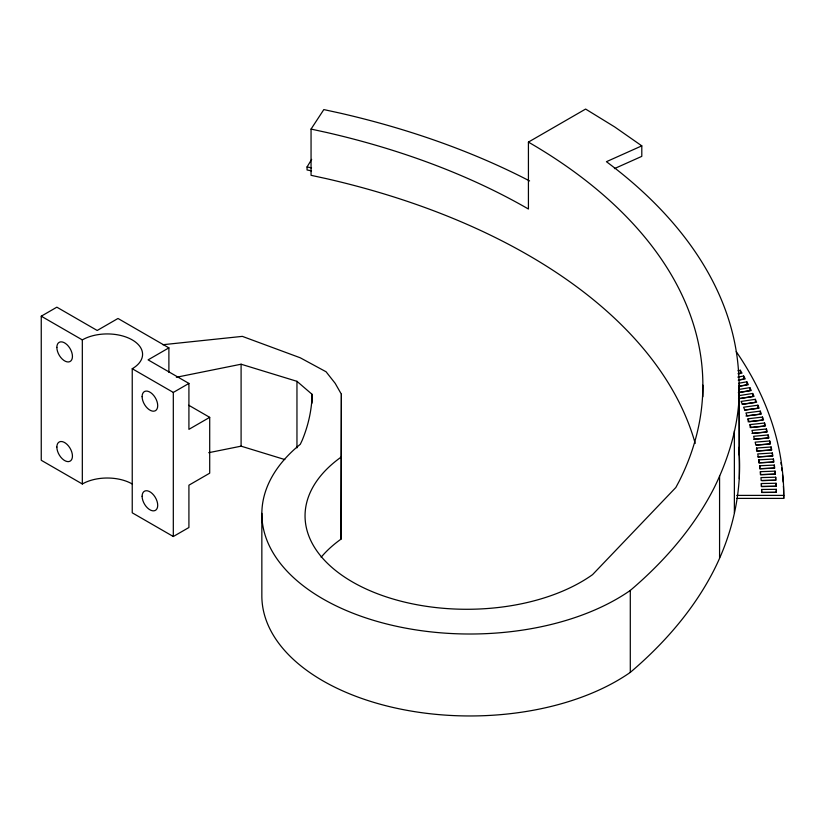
<?xml version="1.0" encoding="UTF-8"?>
<svg xmlns="http://www.w3.org/2000/svg" width="825" height="825" viewBox="0 0 825 825"><rect width="100%" height="100%" fill="white"/><g stroke="black" fill="none" stroke-linecap="round" stroke-linejoin="round"><path stroke-width="1.24" d="M261.845 513.377L261.845 595.33A208.086 120.141 0 0 0 399.052 708.778A208.086 120.141 0 0 0 630.29 672.385A632.342 365.073 0 0 0 714.522 569.033C732.105 533.888 741.366 494.526 739.313 455.173L739.324 385.234L738.674 373.777A631.713 364.712 0 0 0 606.427 161.69L641.798 145.86L641.798 156.358L614.419 168.62M321.152 557.226A161.762 93.39 0 0 1 341.065 539.096L341.385 394.237L335.187 383.347L326.081 371.776L300.228 357.782L242.344 336.373L162.907 344.716M341.065 539.096L341.385 394.237M176.364 377.272L241.096 364.217L296.959 381.325L311.974 394.237L311.809 400.888A367.053 211.912 0 0 1 302.146 440.385L300.3 444.283A208.086 120.141 0 0 0 343.272 609.19A208.086 120.141 0 0 0 630.29 590.432A632.342 365.073 0 0 0 714.522 487.08C729.991 455.493 739.922 420.595 739.324 385.234M311.52 170.878L307.055 169.96L307.055 166.959L311.664 159.38M695.207 443.417A595.588 343.86 0 0 0 326.535 178.685L311.056 175.312L311.056 129.082L323.823 109.581L339.828 113.066A631.713 364.712 0 0 1 529.598 180.943M132.237 483.986A35.289 20.378 0 0 0 82.325 483.986L41.25 460.278L41.25 316.192L56.853 307.178L97.195 330.474L117.996 318.471L168.888 347.861L168.888 372.333M168.888 347.861L148.098 359.865L188.915 383.429L188.915 429.351L209.705 417.347L209.705 473.179L188.915 485.193L188.915 527.515L173.312 536.518L132.237 512.81L132.237 368.723A35.289 20.378 0 0 0 132.237 339.9A35.289 20.378 0 0 0 82.325 339.9L41.25 316.192M311.056 129.082L326.535 132.454A595.588 343.86 0 0 1 528.423 209.024L528.423 142.086L585.616 109.065L614.708 126.947L641.798 145.86M132.237 368.723L173.312 392.432L188.915 383.429M208.725 452.688L241.096 446.17L284.811 459.556M738.004 370.724L740.324 370.26L742.005 373.137L738.519 373.808M738.004 373.725L740.324 373.261L740.324 370.26M737.818 377.108L743.645 376.014L745.253 378.912L738.241 380.191M738.983 379.892L743.645 379.026L743.645 376.014M738.623 383.264L746.821 381.81L748.347 384.708L738.952 386.327M738.623 386.265L746.821 384.811L746.821 381.81M739.241 389.4L749.832 387.616L751.276 390.534L738.303 392.648M739.241 392.401L749.832 390.617L749.832 387.616M738.499 395.701L752.678 393.463L754.05 396.392L739.829 398.568L738.942 396.65M738.499 398.702L752.678 396.464L752.678 393.463M755.38 399.321L741.128 401.435L742.387 404.312L756.659 402.27L755.38 399.321L755.38 402.322L742.314 404.26M757.907 405.209L743.614 407.199L744.789 410.087L759.113 408.169L757.907 405.209L757.907 408.21L744.8 410.035M760.279 411.128L745.934 412.974L747.038 415.872L761.413 414.088L760.279 411.128L760.279 414.129L745.934 415.975M748.089 418.78L762.496 417.058L763.538 420.028L749.121 421.688L748.089 418.78L748.089 420.781M748.089 421.781L762.496 420.059L762.496 417.058M750.1 424.597L764.548 423.008L765.507 425.989L751.039 427.515L750.1 424.597L750.1 426.597M750.1 427.597L764.548 426.009L764.548 423.008M766.435 428.979L751.946 430.433L752.812 433.362L767.312 431.97L766.435 428.979L766.435 431.98L751.946 433.434M768.158 434.961L753.637 436.291L754.421 439.22L768.962 437.962L768.158 434.961L768.158 437.962L753.637 439.292M769.725 440.963L755.164 442.159L755.865 445.098L770.447 443.974L769.725 440.963L769.725 443.963L756.381 445.067M756.535 448.047L771.117 446.975L771.757 449.986L757.154 450.986L756.535 448.047L756.535 450.048M756.535 451.048L771.117 449.976L771.117 446.975M772.355 453.007L757.742 453.936L758.278 456.885L772.912 456.019L772.355 453.007L772.355 456.008L757.742 456.937M758.783 459.845L773.427 459.04L773.902 462.062L759.248 462.794L758.783 459.845L758.783 462.846L773.427 462.041L773.427 459.04M759.67 465.754L774.335 465.083L774.727 468.115L760.062 468.713L759.67 465.754L759.67 468.755L774.335 468.084L774.335 465.083M760.403 471.673L775.077 471.137L775.387 474.169L760.702 474.633L760.403 471.673L760.403 474.674L775.077 474.138L775.077 471.137M775.655 477.201L760.97 477.603L761.186 480.562L775.882 480.233L775.655 477.201L775.655 480.202L762.187 480.562M761.372 483.532L776.067 483.264L776.212 486.296L761.506 486.492L761.372 483.532L761.372 486.533L776.067 486.265L776.067 483.264M761.609 489.462L776.315 489.328L776.377 492.36L761.671 492.432L761.609 489.462L761.609 492.463L776.315 492.329L776.315 489.328M736.715 495.392L783.75 495.392L783.75 498.393L736.838 498.393M307.055 166.959L311.52 167.867M188.75 405.25L209.705 417.347M739.313 455.173L738.777 447.408M739.334 478.644L738.983 384.832M734.374 430.846L734.374 512.799M719.575 475.747L719.575 557.7M702.869 385.162L702.869 396.753M630.29 590.432L630.29 672.385M311.974 394.237L311.974 403.198M296.959 381.325L296.959 447.913M241.096 364.217L241.096 446.17M173.312 392.432L173.312 536.518M82.325 339.9L82.325 483.986M341.065 457.143A161.762 93.39 0 0 0 365.062 588.493A161.762 93.39 0 0 0 592.567 574.633L675.85 487.482L679.222 481.161A595.475 343.798 0 0 0 528.423 142.117M736.251 351.625A676.469 390.555 0 0 1 783.75 495.392M780.914 462.66A676.469 390.555 0 0 1 781.223 464.702M781.667 467.754A676.469 390.555 0 0 1 782.059 470.817M782.523 474.891A676.469 390.555 0 0 1 783.152 482.048M783.42 486.131A676.469 390.555 0 0 1 783.75 498.393M56.853 447.067A11.034 6.363 60 0 0 68.547 461.618A11.034 6.363 60 0 0 68.547 446.026A11.034 6.363 60 0 0 56.853 447.067M56.853 347.407A11.034 6.363 60 0 0 68.547 361.958A11.034 6.363 60 0 0 68.547 346.366A11.034 6.363 60 0 0 56.853 347.407M142.117 496.299A11.034 6.363 60 0 0 153.811 510.85A11.034 6.363 60 0 0 153.811 495.248A11.034 6.363 60 0 0 142.117 496.299M142.117 396.639A11.034 6.363 60 0 0 153.811 411.19A11.034 6.363 60 0 0 153.811 395.588A11.034 6.363 60 0 0 142.117 396.639"/></g></svg>
